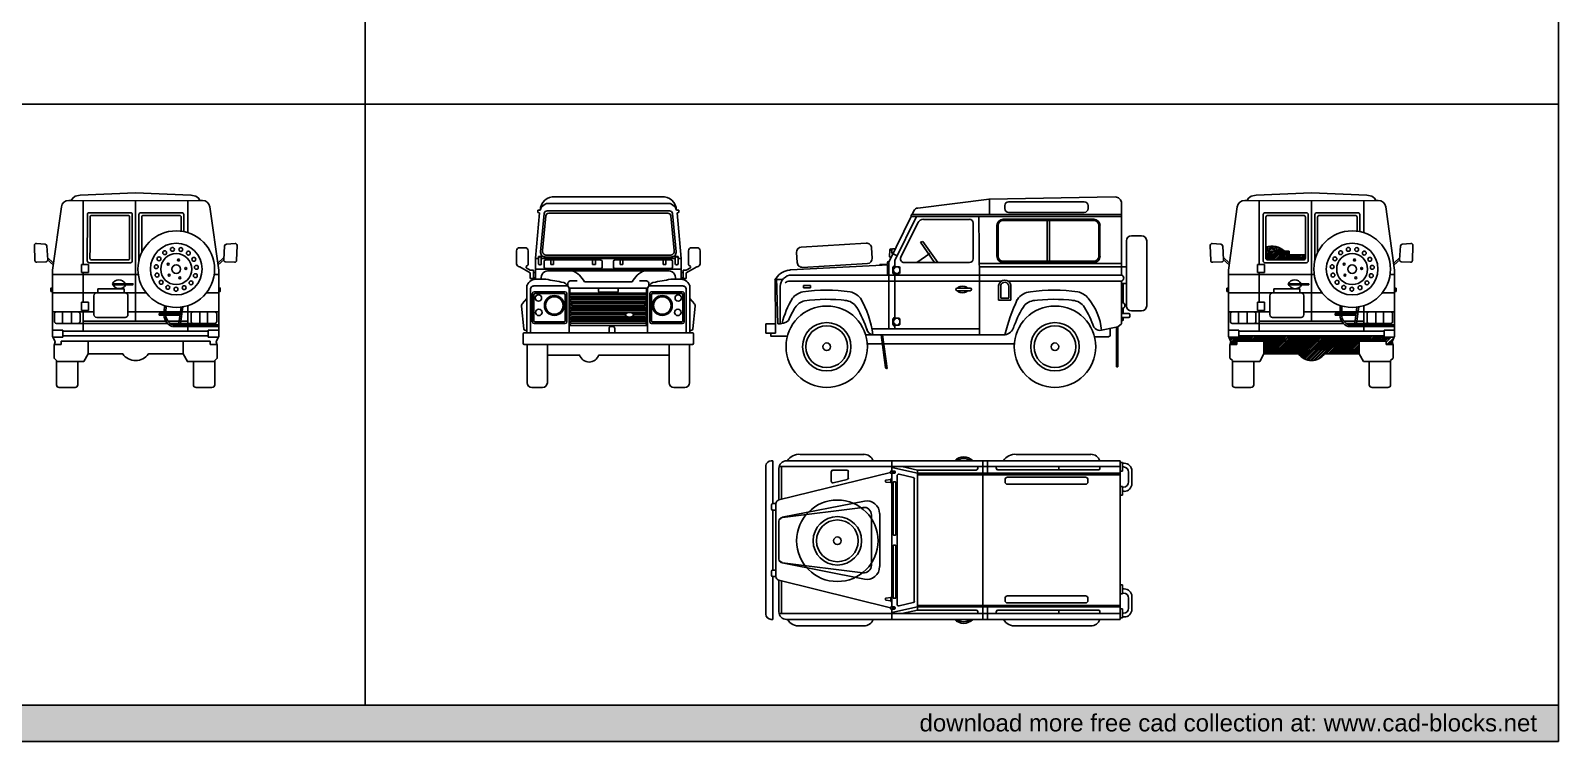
# Model space of a CAD drawing. Header units: millimetres. Extents: x 1343 to 64046, y 44602 to 77982.
# Drawn here: x 47656 to 64046, y 44602 to 52230 of the extents above; entities that cross this region are included whole.
import ezdxf

# ---------------------------------------------------------------- set-up
doc = ezdxf.new("R2010")
doc.units = ezdxf.units.MM
doc.set_wipeout_variables(frame=1)
doc.layers.add('www.cad-blocks.net', color=7, linetype='Continuous')
doc.styles.get("Standard").update_dxf_attribs({"font": 'arial.ttf'})

# ---------------------------------------------------------------- blocks, each defined once
blk = doc.blocks.new('A$C48516F97')
blk.add_wipeout([(576, 360), (530, 278), (466, 278), (466, 30), (464, 18), (461, 13), (457, 9), (451, 4), (446, 2), (436, 0), (267, 0), (261, 1), (254, 3), (249, 7), (242, 14), (239, 21), (237, 30), (237, 289), (211, 314), (211, 454), (222, 490), (195, 552), (195, 1030), (178, 1030), (178, 1066), (195, 1066), (195, 1258), (203, 1316), (143, 1367), (138, 1354), (124, 1347), (26, 1343), (11, 1349), (5, 1363), (0, 1525), (6, 1540), (22, 1545), (115, 1537), (127, 1532), (133, 1519), (141, 1396), (206, 1335), (290, 1938), (300, 1967), (317, 1987), (343, 2002), (369, 2007), (396, 2007), (411, 2033), (439, 2054), (493, 2065), (790, 2076), (1086, 2088), (1440, 2074), (1679, 2065), (1733, 2054), (1761, 2033), (1776, 2007), (1803, 2007), (1830, 2002), (1855, 1987), (1874, 1964), (1882, 1938), (1967, 1335), (1969, 1335), (2033, 1396), (2041, 1519), (2044, 1527), (2047, 1532), (2055, 1536), (2060, 1537), (2153, 1545), (2162, 1544), (2168, 1540), (2173, 1533), (2174, 1525), (2169, 1363), (2168, 1356), (2163, 1349), (2156, 1344), (2149, 1343), (2050, 1347), (2042, 1349), (2036, 1354), (2032, 1361), (2031, 1367), (1972, 1316), (1970, 1311), (1977, 1258), (1977, 1066), (1994, 1066), (1994, 1030), (1977, 1030), (1977, 552), (1950, 490), (1961, 454), (1961, 314), (1935, 289), (1935, 30), (1934, 23), (1929, 13), (1926, 9), (1918, 3), (1909, 0), (1905, 0), (1736, 0), (1727, 1), (1722, 3), (1715, 9), (1710, 15), (1707, 23), (1706, 30), (1706, 278), (1642, 278), (1596, 360), (1224, 360), (1192, 326), (1162, 308), (1136, 297), (1086, 290), (1064, 291), (1024, 302), (985, 323), (948, 360), (803, 360)])
for p, q in [((396, 2007), (1086, 2003)), ((1086, 2003), (1776, 2007)), ((1086, 2003), (1086, 713)), ((597, 1506), (597, 1826)), ((617, 1846), (1001, 1846)), ((1021, 1826), (1021, 1425)), ((0, 1525), (5, 1363)), ((115, 1537), (22, 1545)), ((143, 1368), (133, 1519)), ((596, 1388), (597, 1506)), ((2031, 1368), (2041, 1519)), ((2060, 1537), (2153, 1545)), ((2174, 1525), (2169, 1363)), ((26, 1343), (124, 1347)), ((206, 1335), (141, 1396)), ((142, 1368), (203, 1316)), ((507, 1321), (580, 1321)), ((507, 1233), (507, 1321)), ((580, 1321), (580, 1233)), ((1001, 1368), (616, 1368)), ((1021, 1425), (1021, 1388)), ((1969, 1335), (2033, 1396)), ((2032, 1368), (1972, 1316)), ((2149, 1343), (2050, 1347)), ((580, 1233), (507, 1233)), ((639, 782), (639, 985)), ((669, 1015), (974, 1015)), ((681, 1057), (962, 1057)), ((681, 1015), (681, 1057)), ((962, 1057), (962, 1015)), ((1004, 985), (1004, 782)), ((507, 826), (507, 914)), ((507, 914), (580, 914)), ((580, 826), (507, 826)), ((580, 914), (580, 826)), ((1393, 815), (1395, 879)), ((1411, 813), (1413, 874)), ((236, 811), (195, 811)), ((216, 791), (216, 707)), ((236, 811), (470, 811)), ((236, 687), (470, 687)), ((303, 811), (303, 687)), ((397, 811), (397, 687)), ((1431, 687), (470, 687)), ((490, 707), (490, 791)), ((525, 713), (1410, 713)), ((974, 752), (669, 752)), ((1339, 794), (1339, 775)), ((1433, 713), (1554, 713)), ((1702, 687), (1459, 687)), ((1977, 673), (1484, 673)), ((1573, 713), (1647, 713)), ((1682, 707), (1682, 791)), ((1936, 811), (1702, 811)), ((1936, 687), (1702, 687)), ((1775, 811), (1775, 687)), ((1857, 811), (1857, 687)), ((1936, 811), (1977, 811)), ((1956, 791), (1956, 707)), ((195, 614), (307, 614)), ((307, 541), (200, 541)), ((576, 496), (286, 496)), ((286, 496), (286, 460)), ((307, 614), (307, 556)), ((307, 556), (307, 541)), ((307, 553), (310, 556)), ((576, 496), (1596, 496)), ((576, 360), (576, 496)), ((1977, 655), (1480, 655)), ((1596, 360), (1596, 496)), ((1596, 496), (1886, 496)), ((1977, 614), (1865, 614)), ((1865, 614), (1865, 556)), ((1865, 556), (1865, 541)), ((1865, 541), (1972, 541)), ((1886, 496), (1886, 460)), ((286, 460), (213, 460)), ((213, 459), (214, 460)), ((285, 460), (286, 461)), ((1886, 460), (1959, 460)), ((466, 278), (237, 278)), ((1706, 278), (1935, 278))]:
    blk.add_line(p, q)
for points in [[(195, 552), (195, 1258), (290, 1938, -0.375674), (370, 2007), (396, 2007), (411, 2033), (439, 2054), (493, 2065), (1086, 2088), (1679, 2065), (1733, 2054), (1761, 2033), (1776, 2007), (1802, 2007, -0.375674), (1882, 1938), (1977, 1258), (1977, 552), (1950, 490), (1961, 454), (1961, 314), (1935, 289), (1935, 30, -0.414214), (1905, 0), (1736, 0, -0.414214), (1706, 30), (1706, 278), (1642, 278), (1596, 360), (1369, 360), (1224, 360, -0.508034), (948, 360), (803, 360), (576, 360), (530, 278), (466, 278), (466, 30, -0.414214), (436, 0), (267, 0, -0.414214), (237, 30), (237, 289), (211, 314), (211, 454), (222, 490)], [(589, 1875), (1030, 1875, -0.414214), (1050, 1855), (1050, 1359, -0.414214), (1030, 1339), (587, 1339, -0.414956), (567, 1359), (569, 1855, -0.413471)]]:
    blk.add_lwpolyline(points, format="xyb", close=True)
for points in [[(525, 2006), (525, 1321)], [(1647, 2006), (1647, 1661)], [(195, 1212), (1116, 1212)], [(525, 1233), (525, 914)], [(1929, 1212), (1977, 1212)], [(195, 1066), (178, 1066), (178, 1030), (195, 1030)], [(195, 1015), (669, 1015)], [(837, 1113), (1057, 1113), (1057, 1102), (843, 1102)], [(974, 1015), (1200, 1015)], [(1845, 1015), (1977, 1015)], [(1977, 1066), (1994, 1066), (1994, 1030), (1977, 1030)], [(525, 826), (525, 606)], [(1574, 862), (1551, 689)], [(1593, 865), (1569, 686)], [(1647, 878), (1647, 673)], [(470, 811), (639, 811)], [(1004, 811), (1702, 811)], [(1339, 794), (1565, 794)], [(1339, 775), (1562, 775)], [(307, 606), (1865, 606)], [(307, 556), (1865, 556)], [(1647, 655), (1647, 606)]]:
    blk.add_lwpolyline(points)
for points in [[(1583, 1875), (1142, 1875, 0.414214), (1122, 1855), (1122, 1362, 0.414214)], [(1555, 1846), (1171, 1846, 0.414214), (1151, 1826), (1151, 1445, 0.414214)], [(1575, 1677), (1575, 1826, 0.413471), (1555, 1846)], [(1604, 1672), (1603, 1855, 0.413471), (1583, 1875)], [(837, 1113, -0.603238), (975, 1113, -2.228773)], [(837, 1113, 0.656282), (980, 1102, -3.989419)]]:
    blk.add_lwpolyline(points, format="xyb")
for centre, radius in [((1522, 1270), 411), ((1522, 1270), 277), ((1481, 1482), 20.6), ((1571, 1480), 20.6), ((1308, 1296), 20.6), ((1337, 1381), 20.6), ((1522, 1270), 166), ((1398, 1446), 20.6), ((1436, 1323), 10.4), ((1522, 1270), 46.7), ((1547, 1368), 10.4), ((1652, 1442), 20.6), ((1711, 1375), 20.6), ((1316, 1206), 20.6), ((1360, 1128), 20.6), ((1445, 1204), 10.4), ((1561, 1176), 10.4), ((1624, 1277), 10.4), ((1727, 1200), 20.6), ((1738, 1289), 20.6), ((1432, 1074), 20.6), ((1519, 1054), 20.6), ((1607, 1071), 20.6), ((1681, 1123), 20.6)]:
    blk.add_circle(centre, radius)
for centre, radius, start, end in [((617, 1826), 20, 90, 179.8547), ((1001, 1826), 20, 0, 90), ((20, 1525), 20, 85.2187, 181.7883), ((113, 1517), 20, 3.9897, 85.2187), ((2061, 1517), 20, 94.7813, 176.0103), ((2154, 1525), 20, 358.2117, 94.7813), ((25, 1363), 20, 181.7883, 272.2483), ((123, 1367), 20, 272.2483, 3.9897), ((616, 1388), 20, 179.8547, 270), ((1001, 1388), 20, 270, 0), ((2051, 1367), 20, 176.0103, 267.7517), ((2149, 1363), 20, 267.7517, 358.2117), ((669, 985), 30, 90, 180), ((974, 985), 30, 0, 90), ((236, 791), 20, 90, 180), ((236, 707), 20, 180, 270), ((470, 791), 20, 0, 90), ((470, 707), 20, 270, 0), ((669, 782), 30, 180, 270), ((974, 782), 30, 270, 0), ((1530, 786), 141, 168.143, 176.8917), ((1530, 786), 141, 184.4277, 249.067), ((1530, 786), 122, 167.4312, 176.4208), ((1530, 786), 122, 185.0993, 247.5199), ((1702, 791), 20, 90, 180), ((1702, 707), 20, 180, 270), ((1936, 791), 20, 0, 90), ((1936, 707), 20, 270, 0)]:
    blk.add_arc(centre, radius, start, end)
blk = doc.blocks.new('A$C38AD793E')
for p, q in [((2394, 2022), (1629, 1925)), ((2400, 2022), (3747, 2044)), ((2400, 2022), (2400, 1856)), ((3416, 1991), (2604, 1991)), ((3815, 1856), (3815, 1977)), ((1318, 1344), (1558, 1836)), ((1383, 1362), (1616, 1836)), ((1558, 1836), (3815, 1836)), ((1568, 1856), (1587, 1895)), ((1568, 1856), (3815, 1856)), ((2184, 1804), (1692, 1804)), ((2293, 1135), (2284, 1836)), ((3517, 1805), (2545, 1805)), ((2564, 1951), (2564, 1919)), ((2604, 1878), (3416, 1878)), ((3457, 1919), (3457, 1951)), ((3815, 1836), (3815, 1856)), ((3815, 1205), (3815, 1836)), ((1448, 1399), (1631, 1767)), ((2224, 1764), (2224, 1381)), ((2477, 1738), (2477, 1408)), ((2491, 1738), (2491, 1408)), ((3517, 1792), (2545, 1792)), ((3018, 1792), (3018, 1354)), ((3043, 1354), (3043, 1792)), ((3571, 1408), (3571, 1738)), ((3584, 1408), (3584, 1738)), ((1076, 1548), (380, 1506)), ((1140, 1388), (1134, 1497)), ((1327, 1403), (1331, 1479)), ((1352, 1482), (1352, 1442)), ((1357, 1487), (1387, 1487)), ((1682, 1567), (1657, 1558)), ((1657, 1558), (1807, 1340)), ((1844, 1340), (1682, 1567)), ((3867, 1573), (3867, 875)), ((4031, 1627), (3921, 1627)), ((4085, 875), (4085, 1573)), ((1318, 1315), (265, 1261)), ((329, 1449), (336, 1340)), ((393, 1289), (1089, 1330)), ((1221, 1310), (1221, 1314)), ((1296, 1324), (1227, 1321)), ((1303, 1331), (1304, 1344)), ((1304, 1205), (1304, 1314)), ((1318, 631), (1318, 1344)), ((1332, 1397), (1341, 1393)), ((1352, 1442), (1409, 1414)), ((1383, 1281), (1383, 1362)), ((2184, 1340), (1484, 1340)), ((1757, 1438), (1619, 1340)), ((2290, 1329), (3815, 1329)), ((2545, 1354), (3517, 1354)), ((2545, 1341), (3517, 1341)), ((104, 683), (98, 1154)), ((127, 683), (113, 1179)), ((182, 1160), (114, 1159)), ((3815, 1205), (277, 1205)), ((1361, 1289), (1361, 1229)), ((1369, 1296), (1369, 1296)), ((1369, 1222), (1369, 1296)), ((1383, 1281), (1369, 1281)), ((1369, 1238), (1383, 1238)), ((1369, 1222), (1369, 1222)), ((1428, 1296), (1383, 1296)), ((1383, 727), (1383, 1238)), ((1383, 1222), (1428, 1222)), ((1436, 1229), (1436, 1289)), ((2291, 1293), (3815, 1293)), ((3815, 1293), (3867, 1293)), ((155, 685), (155, 1084)), ((2526, 1142), (254, 1142)), ((477, 1093), (404, 1093)), ((404, 1093), (404, 1070)), ((404, 1070), (477, 1070)), ((477, 1070), (477, 1093)), ((2193, 1065), (2052, 1065)), ((2052, 1038), (2193, 1038)), ((2063, 1076), (2063, 1065)), ((2063, 1038), (2063, 1027)), ((2154, 1065), (2154, 1076)), ((2154, 1027), (2154, 1038)), ((2293, 566), (2293, 1135)), ((2497, 1098), (2497, 937)), ((2519, 1093), (2519, 960)), ((3815, 1142), (2600, 1142)), ((2606, 960), (2606, 1093)), ((2629, 937), (2629, 1098)), ((3815, 684), (3815, 1142)), ((3867, 1114), (3815, 1114)), ((3833, 1114), (3833, 909)), ((2497, 937), (2629, 937)), ((2519, 960), (2606, 960)), ((3833, 850), (3833, 793)), ((3921, 821), (4031, 821)), ((104, 683), (0, 683)), ((0, 683), (0, 582)), ((104, 582), (104, 683)), ((1361, 735), (1361, 676)), ((1369, 743), (1369, 743)), ((1369, 668), (1369, 743)), ((1383, 727), (1369, 727)), ((1369, 685), (1383, 685)), ((1369, 668), (1369, 668)), ((1383, 727), (1383, 743)), ((1428, 743), (1383, 743)), ((1383, 631), (1383, 685)), ((1383, 668), (1383, 685)), ((1383, 668), (1428, 668)), ((1436, 676), (1436, 735)), ((3815, 684), (3777, 652)), ((3815, 793), (3892, 793)), ((3892, 751), (3815, 751)), ((3833, 751), (3833, 728)), ((3905, 780), (3905, 764)), ((0, 582), (104, 582)), ((52, 554), (52, 582)), ((231, 549), (58, 549)), ((1070, 566), (2566, 566)), ((1137, 631), (2293, 631)), ((1282, 216), (1235, 566)), ((1301, 205), (1252, 566)), ((3680, 545), (3524, 545)), ((3680, 545), (3524, 545)), ((3777, 652), (3583, 610)), ((3694, 634), (3694, 585)), ((3694, 585), (3694, 559)), ((3760, 223), (3760, 648)), ((3777, 652), (3777, 223)), ((1248, 470), (1089, 470)), ((2665, 470), (1265, 470)), ((1297, 204), (1301, 205)), ((3777, 223), (3760, 223))]:
    blk.add_line(p, q)
for centre, radius in [((1341, 1476), 3.29), ((1376, 1295), 3.29), ((1376, 1222), 3.29), ((1427, 1287), 3.29), ((1427, 1232), 3.29), ((653, 437), 437), ((3101, 437), 437), ((653, 437), 260), ((653, 437), 224), ((1376, 742), 3.29), ((1376, 669), 3.29), ((1427, 733), 3.29), ((1427, 679), 3.29), ((3101, 437), 260), ((3101, 437), 224), ((653, 437), 40.9), ((3101, 437), 40.9)]:
    blk.add_circle(centre, radius)
for centre, radius, start, end in [((2400, 1968), 54, 90.6198, 97.1996), ((2604, 1951), 40.5, 90, 180), ((3416, 1951), 40.5, 360, 90), ((3747, 1977), 67.5, 0, 90.6198), ((1570, 1843), 13.6, 99.9604, 207.9478), ((1636, 1872), 54, 97.1996, 153.9541), ((1692, 1737), 67.5, 90, 153.5294), ((2184, 1764), 40.5, 0, 90), ((2545, 1738), 67.5, 90, 180), ((2604, 1919), 40.5, 180, 270), ((3416, 1919), 40.5, 270, 0), ((3517, 1738), 67.5, 0, 90), ((2545, 1738), 54, 90, 180), ((3517, 1738), 54, 0, 90), ((383, 1453), 54, 93.4081, 183.4081), ((1080, 1494), 54, 3.4081, 93.4081), ((1341, 1476), 10.8, 5.4257, 163.5036), ((1357, 1482), 5.19, 90, 180), ((3921, 1573), 54, 90, 180), ((4031, 1573), 54, 360, 90), ((390, 1343), 54, 183.4081, 273.4081), ((1086, 1384), 54, 273.4081, 3.4081), ((1228, 1314), 7.26, 92.9301, 180), ((1296, 1332), 7.26, 272.9301, 353.77), ((1311, 1343), 6.88, 12.8641, 167.1359), ((1332, 1402), 5.19, 177.1142, 270), ((1484, 1381), 40.5, 153.5294, 270), ((2184, 1381), 40.5, 270, 0), ((2545, 1408), 67.5, 180, 270), ((2545, 1408), 54, 180, 270), ((3517, 1408), 67.5, 270, 0), ((3517, 1408), 54, 270, 0), ((275, 1059), 201, 99.8972, 151.8558), ((277, 1084), 122, 90, 180), ((272, 1140), 122, 92.9301, 104.7077), ((1369, 1289), 7.26, 90, 180), ((1369, 1229), 7.26, 180, 270), ((1376, 1296), 7.08, 0, 180), ((1376, 1222), 7.08, 180, 0), ((1428, 1289), 7.26, 360, 90), ((1428, 1229), 7.26, 270, 0), ((2563, 1086), 67.1, 9.9308, 170.0692), ((3806, 1174), 32.8, 286.0112, 73.9888), ((255, 1071), 70.8, 89.6408, 132.5772), ((442, 829), 203, 103.2728, 140.4488), ((649, -803), 1847, 82.0697, 97.9155), ((858, 829), 203, 39.5512, 76.7272), ((2052, 1052), 13.5, 90, 270), ((2109, 996), 91.5, 60.1174, 119.8826), ((2109, 1111), 95.4, 241.4515, 298.5485), ((2193, 1052), 13.5, 270, 90), ((2562, 1085), 44.3, 356.8437, 170.4811), ((2852, 842), 185, 94.2905, 146.6649), ((3092, -803), 1847, 82.0697, 97.9155), ((3301, 829), 203, 39.5512, 76.7272), ((1116, 460), 969, 149.0659, 166.5428), ((1227, 299), 1070, 148.4204, 156.9829), ((453, 773), 162, 104.0084, 147.9611), ((649, -901), 1847, 83.3403, 97.3396), ((837, 773), 162, 32.0389, 86.5376), ((63, 299), 1070, 17.0205, 31.5796), ((183, 460), 969, 6.2865, 30.9341), ((4445, 122), 1932, 154.8118, 166.6945), ((3670, 299), 1070, 148.4204, 161.5743), ((2896, 773), 162, 93.4624, 147.9611), ((3092, -901), 1847, 83.3403, 97.3396), ((3280, 773), 162, 32.0389, 86.5376), ((2506, 299), 1070, 19.0012, 31.5796), ((2954, 545), 651, 6.082, 39.3889), ((3817, 879), 33.4, 265.9583, 94.0417), ((3921, 875), 54, 180, 270), ((4031, 875), 54, 270, 0), ((143, 842), 159, 264.3112, 308.723), ((1369, 735), 7.26, 90, 180), ((1369, 676), 7.26, 180, 270), ((1376, 743), 7.08, 0, 180), ((1376, 668), 7.08, 180, 0), ((1428, 735), 7.26, 360, 90), ((1428, 676), 7.26, 270, 0), ((3819, 728), 13.5, 250.4492, 0), ((3892, 780), 13.5, 0, 90), ((3892, 764), 13.5, 270, 0), ((58, 554), 5.19, 180, 270), ((1159, 644), 79.3, 191.0373, 260.7806), ((2548, 679), 114, 278.7021, 344.0256), ((3609, 730), 123, 222.4323, 258.0408), ((3680, 559), 13.5, 270, 0), ((1296, 218), 13.5, 187.6216, 275.5971)]:
    blk.add_arc(centre, radius, start, end)
blk = doc.blocks.new('A$C71635A29')
for p, q in [((368, 1839), (1053, 1839)), ((2685, 1839), (3485, 1839)), ((0, 1715), (0, 920)), ((76, 1770), (55, 1770)), ((76, 1311), (76, 1770)), ((139, 1352), (139, 1688)), ((1337, 1646), (139, 1351)), ((3800, 1708), (142, 1708)), ((167, 1358), (167, 1708)), ((3800, 1770), (222, 1770)), ((702, 1655), (702, 1549)), ((869, 1671), (718, 1671)), ((884, 1587), (884, 1655)), ((1337, 1653), (1337, 1642)), ((1380, 1659), (1344, 1659)), ((1350, 1659), (1350, 1770)), ((1626, 1637), (1350, 1697)), ((1360, 1653), (1360, 1643)), ((1376, 1653), (1360, 1653)), ((1360, 1643), (1376, 1643)), ((1376, 1659), (1376, 1653)), ((1376, 1643), (1376, 1636)), ((1386, 1642), (1386, 1653)), ((1625, 1671), (1459, 1708)), ((1626, 920), (1626, 1671)), ((2257, 1671), (1628, 1671)), ((2272, 1708), (2272, 1687)), ((2328, 218), (2328, 1770)), ((2378, 1637), (2378, 1770)), ((2472, 1708), (2472, 1688)), ((2488, 1672), (3568, 1672)), ((3142, 1708), (3142, 1672)), ((3584, 1688), (3584, 1708)), ((3800, 1699), (3800, 1770)), ((3824, 1752), (3800, 1752)), ((3800, 1699), (3800, 1752)), ((3800, 920), (3800, 1699)), ((3800, 1658), (3824, 1658)), ((3824, 1658), (3824, 1752)), ((3824, 1744), (3844, 1744)), ((3824, 1704), (3835, 1704)), ((3889, 1649), (3889, 1543)), ((3927, 1662), (3927, 1525)), ((872, 1571), (722, 1534)), ((1282, 1558), (1282, 1548)), ((1340, 1571), (1287, 1564)), ((1288, 1541), (1340, 1538)), ((1340, 1577), (1340, 1533)), ((1345, 1577), (1340, 1577)), ((1340, 1533), (1350, 1533)), ((1344, 1636), (1380, 1636)), ((1350, 1577), (1345, 1577)), ((1350, 920), (1350, 1636)), ((1364, 1537), (1364, 980)), ((1389, 1543), (1370, 1543)), ((1395, 980), (1395, 1537)), ((1409, 920), (1409, 1611)), ((1580, 1590), (1428, 1626)), ((1592, 920), (1592, 1575)), ((1626, 1637), (3800, 1637)), ((1626, 1621), (3800, 1621)), ((2566, 1568), (2566, 1544)), ((3429, 1594), (2592, 1594)), ((2592, 1518), (3429, 1518)), ((3455, 1544), (3455, 1568)), ((3824, 1496), (3800, 1496)), ((3824, 1401), (3824, 1496)), ((3835, 1488), (3824, 1488)), ((108, 920), (108, 1311)), ((173, 1164), (1057, 1339)), ((3800, 1401), (3824, 1401)), ((3844, 1443), (3824, 1443)), ((59, 1297), (59, 1254)), ((108, 1311), (73, 1311)), ((73, 1241), (108, 1241)), ((76, 920), (76, 1241)), ((179, 1162), (1040, 1271)), ((1133, 920), (1133, 1189)), ((1221, 920), (1221, 1204)), ((139, 920), (139, 1123)), ((0, 124), (0, 920)), ((76, 920), (76, 598)), ((108, 920), (108, 528)), ((139, 920), (139, 716)), ((1133, 920), (1133, 650)), ((1221, 920), (1221, 635)), ((1350, 920), (1350, 203)), ((1364, 302), (1364, 859)), ((1370, 974), (1389, 974)), ((1370, 865), (1389, 865)), ((1395, 859), (1395, 302)), ((1409, 920), (1409, 228)), ((1592, 920), (1592, 264)), ((1626, 920), (1626, 168)), ((3800, 920), (3800, 140)), ((173, 675), (1057, 500)), ((179, 677), (1040, 568)), ((59, 542), (59, 585)), ((73, 598), (108, 598)), ((108, 528), (73, 528)), ((76, 528), (76, 69)), ((1337, 193), (139, 488)), ((139, 488), (139, 151)), ((167, 481), (167, 131)), ((3800, 438), (3824, 438)), ((3824, 343), (3800, 343)), ((3824, 438), (3824, 343)), ((3844, 396), (3824, 396)), ((3835, 351), (3824, 351)), ((1282, 281), (1282, 291)), ((1340, 268), (1287, 275)), ((1288, 298), (1340, 302)), ((1337, 186), (1337, 197)), ((1340, 262), (1340, 306)), ((1340, 306), (1350, 306)), ((1345, 262), (1340, 262)), ((1344, 203), (1380, 203)), ((1380, 180), (1344, 180)), ((1350, 262), (1345, 262)), ((1626, 202), (1350, 142)), ((1350, 180), (1350, 69)), ((1360, 196), (1376, 196)), ((1360, 186), (1360, 196)), ((1376, 186), (1360, 186)), ((1389, 296), (1370, 296)), ((1376, 196), (1376, 203)), ((1376, 180), (1376, 186)), ((1386, 197), (1386, 186)), ((1580, 249), (1428, 213)), ((1625, 168), (1459, 131)), ((1626, 218), (3800, 218)), ((1626, 202), (3800, 202)), ((2257, 168), (1628, 168)), ((2328, 202), (2328, 69)), ((2378, 202), (2378, 69)), ((2488, 167), (3568, 167)), ((2566, 271), (2566, 295)), ((2592, 321), (3429, 321)), ((3429, 245), (2592, 245)), ((3142, 131), (3142, 167)), ((3455, 295), (3455, 271)), ((3800, 181), (3824, 181)), ((3824, 181), (3824, 87)), ((3889, 190), (3889, 296)), ((3927, 177), (3927, 314)), ((76, 69), (55, 69)), ((3800, 131), (142, 131)), ((3800, 69), (222, 69)), ((368, 0), (1053, 0)), ((2272, 131), (2272, 153)), ((2472, 131), (2472, 152)), ((2685, 0), (3485, 0)), ((3584, 152), (3584, 131)), ((3800, 140), (3800, 69)), ((3800, 140), (3800, 87)), ((3824, 87), (3800, 87)), ((3824, 135), (3835, 135)), ((3824, 95), (3844, 95))]:
    blk.add_line(p, q)
for radius in [437, 260, 224, 40.9]:
    blk.add_circle((767, 912), radius)
for centre, radius, start, end in [((353, 1697), 143, 84.0168, 149.1786), ((1052, 1735), 105, 19.9185, 90.2556), ((2122, 1684), 130, 41.9119, 138.0881), ((2671, 1697), 143, 84.0168, 149.1786), ((3485, 1735), 105, 19.9185, 90.2556), ((55, 1715), 55, 90, 180), ((222, 1688), 82.4, 90, 180), ((718, 1655), 15.6, 90, 180), ((869, 1655), 15.6, 0, 90), ((1344, 1653), 6.22, 90, 180), ((1344, 1642), 6.22, 180, 270), ((1380, 1653), 6.22, 360, 90), ((1380, 1642), 6.22, 270, 0), ((1628, 1687), 15.6, 257.5485, 270), ((2121, 1677), 119, 51.6125, 128.3875), ((2257, 1687), 15.6, 270, 0), ((2488, 1688), 15.6, 180, 270), ((3568, 1688), 15.6, 270, 0), ((3835, 1649), 55, 0, 90), ((3844, 1662), 82.4, 0, 90), ((718, 1549), 15.6, 180, 283.834), ((869, 1587), 15.6, 283.834, 0), ((1288, 1558), 6.22, 97.3234, 180), ((1288, 1548), 6.22, 180, 265.7653), ((1370, 1537), 6.22, 90, 180), ((1389, 1537), 6.22, 0, 90), ((1424, 1611), 15.6, 76.7925, 180), ((1577, 1575), 15.6, 0, 76.7925), ((2592, 1568), 25.9, 90, 180), ((2592, 1544), 25.9, 180, 270), ((3429, 1568), 25.9, 360, 90), ((3429, 1544), 25.9, 270, 0), ((3835, 1543), 55, 270, 0), ((3844, 1525), 82.4, 270, 0), ((149, 1311), 41.2, 103.834, 180), ((1083, 1204), 137, 0, 101.2013), ((73, 1297), 13.7, 90, 180), ((73, 1254), 13.7, 180, 270), ((181, 1123), 41.2, 101.2013, 180), ((218, 1058), 111, 112.4352, 131.5775), ((181, 1147), 15.6, 97.1859, 112.4352), ((1050, 1189), 82.4, 0, 97.1859), ((1370, 980), 6.22, 180, 270), ((1370, 859), 6.22, 90, 180), ((1389, 980), 6.22, 270, 0), ((1389, 859), 6.22, 0, 90), ((181, 716), 41.2, 180, 258.7987), ((218, 781), 111, 228.4225, 247.5648), ((181, 692), 15.6, 247.5648, 262.8141), ((73, 585), 13.7, 90, 180), ((73, 542), 13.7, 180, 270), ((149, 528), 41.2, 180, 256.166), ((1050, 650), 82.4, 262.8141, 0), ((1083, 635), 137, 258.7987, 0), ((3835, 296), 55, 0, 90), ((3844, 314), 82.4, 0, 90), ((1288, 291), 6.22, 94.2347, 180), ((1288, 281), 6.22, 180, 262.6766), ((1344, 197), 6.22, 90, 180), ((1344, 186), 6.22, 180, 270), ((1370, 302), 6.22, 180, 270), ((1380, 197), 6.22, 360, 90), ((1380, 186), 6.22, 270, 0), ((1389, 302), 6.22, 270, 0), ((1424, 228), 15.6, 180, 283.2075), ((1577, 264), 15.6, 283.2075, 0), ((1628, 153), 15.6, 90, 102.4515), ((2257, 153), 15.6, 0, 90), ((2488, 152), 15.6, 90, 180), ((2592, 295), 25.9, 90, 180), ((2592, 271), 25.9, 180, 270), ((3429, 295), 25.9, 360, 90), ((3429, 271), 25.9, 270, 0), ((3568, 152), 15.6, 0, 90), ((3835, 190), 55, 270, 0), ((3844, 177), 82.4, 270, 0), ((55, 124), 55, 180, 270), ((222, 151), 82.4, 180, 270), ((353, 142), 143, 210.8214, 275.9832), ((1052, 105), 105, 269.7444, 340.0815), ((2122, 156), 130, 221.9119, 318.0881), ((2121, 162), 119, 231.6125, 308.3875), ((2671, 142), 143, 210.8214, 275.9832), ((3485, 105), 105, 269.7444, 340.0815)]:
    blk.add_arc(centre, radius, start, end)
blk = doc.blocks.new('A$C35AC62ED')
for p, q in [((339, 1975), (984, 1975)), ((384, 2044), (984, 2044)), ((1584, 2044), (984, 2044)), ((1629, 1975), (984, 1975)), ((201, 1386), (247, 1873)), ((229, 1876), (229, 1903)), ((229, 1903), (253, 1903)), ((247, 1873), (229, 1876)), ((256, 1457), (296, 1867)), ((278, 1469), (313, 1842)), ((984, 1894), (327, 1894)), ((984, 1870), (344, 1870)), ((984, 1894), (1640, 1894)), ((984, 1870), (1623, 1870)), ((1690, 1469), (1655, 1842)), ((1712, 1457), (1672, 1867)), ((1739, 1903), (1715, 1903)), ((1721, 1873), (1739, 1876)), ((1767, 1384), (1721, 1873)), ((1739, 1876), (1739, 1903)), ((32, 1500), (91, 1500)), ((1936, 1500), (1876, 1500)), ((0, 1328), (0, 1468)), ((123, 1315), (101, 1299)), ((123, 1468), (123, 1315)), ((201, 1268), (201, 1386)), ((201, 1384), (235, 1384)), ((235, 1407), (235, 1389)), ((265, 1407), (235, 1407)), ((235, 1330), (235, 1388)), ((248, 1401), (253, 1401)), ((253, 1317), (248, 1317)), ((265, 1388), (265, 1407)), ((265, 1388), (265, 1330)), ((265, 1384), (984, 1384)), ((294, 1355), (294, 1291)), ((307, 1400), (984, 1400)), ((580, 1368), (307, 1368)), ((322, 1418), (984, 1418)), ((339, 1384), (339, 1368)), ((367, 1368), (367, 1384)), ((367, 1368), (367, 1320)), ((367, 1320), (397, 1320)), ((397, 1320), (397, 1368)), ((905, 1368), (580, 1368)), ((815, 1368), (815, 1320)), ((815, 1320), (845, 1320)), ((845, 1368), (845, 1384)), ((845, 1320), (845, 1368)), ((873, 1384), (873, 1368)), ((917, 1291), (917, 1355)), ((1646, 1418), (984, 1418)), ((1661, 1400), (984, 1400)), ((1702, 1384), (984, 1384)), ((1038, 1291), (1038, 1355)), ((1051, 1368), (1359, 1368)), ((1083, 1384), (1083, 1368)), ((1110, 1368), (1110, 1384)), ((1110, 1320), (1110, 1368)), ((1141, 1320), (1110, 1320)), ((1141, 1368), (1141, 1320)), ((1359, 1368), (1661, 1368)), ((1571, 1320), (1571, 1368)), ((1601, 1320), (1571, 1320)), ((1601, 1368), (1601, 1384)), ((1601, 1368), (1601, 1320)), ((1629, 1384), (1629, 1368)), ((1673, 1355), (1673, 1291)), ((1702, 1407), (1733, 1407)), ((1702, 1388), (1702, 1407)), ((1702, 1388), (1702, 1330)), ((1720, 1401), (1715, 1401)), ((1715, 1317), (1720, 1317)), ((1733, 1407), (1733, 1389)), ((1733, 1330), (1733, 1388)), ((1767, 1384), (1733, 1384)), ((1767, 1268), (1767, 1384)), ((1845, 1468), (1845, 1315)), ((1845, 1315), (1867, 1299)), ((1968, 1328), (1968, 1468)), ((33, 1296), (32, 1296)), ((147, 1231), (33, 1296)), ((101, 1299), (101, 1283)), ((101, 1283), (147, 1259)), ((147, 1259), (182, 1259)), ((147, 1168), (147, 1231)), ((182, 1168), (147, 1168)), ((182, 1258), (182, 1168)), ((182, 1234), (182, 1258)), ((201, 1234), (182, 1234)), ((182, 1178), (201, 1178)), ((201, 1268), (984, 1268)), ((201, 1162), (201, 1268)), ((315, 1162), (201, 1162)), ((307, 1278), (580, 1278)), ((984, 1253), (347, 1253)), ((397, 1253), (387, 1253)), ((479, 1253), (984, 1253)), ((580, 1278), (905, 1278)), ((1767, 1268), (984, 1268)), ((984, 1253), (1621, 1253)), ((1488, 1253), (984, 1253)), ((1359, 1278), (1051, 1278)), ((1661, 1278), (1359, 1278)), ((1570, 1253), (1580, 1253)), ((1653, 1162), (1767, 1162)), ((1767, 1162), (1767, 1268)), ((1767, 1234), (1786, 1234)), ((1786, 1178), (1767, 1178)), ((1820, 1259), (1786, 1259)), ((1786, 1258), (1786, 1168)), ((1786, 1234), (1786, 1258)), ((1786, 1168), (1820, 1168)), ((1820, 1231), (1935, 1296)), ((1867, 1283), (1820, 1259)), ((1820, 1168), (1820, 1231)), ((1867, 1299), (1867, 1283)), ((1935, 1296), (1936, 1296)), ((111, 1045), (111, 1098)), ((111, 587), (111, 1045)), ((149, 587), (149, 1057)), ((168, 704), (168, 1008)), ((181, 1089), (550, 1089)), ((185, 716), (185, 995)), ((188, 1027), (520, 1027)), ((198, 1008), (509, 1008)), ((522, 995), (522, 716)), ((539, 1008), (539, 704)), ((548, 1111), (548, 1091)), ((563, 1065), (1405, 1065)), ((563, 587), (563, 1065)), ((572, 1065), (572, 684)), ((572, 1012), (984, 1012)), ((588, 999), (984, 999)), ((591, 1145), (650, 1145)), ((984, 1132), (730, 1132)), ((877, 1065), (877, 1034)), ((890, 1021), (984, 1021)), ((984, 1132), (1238, 1132)), ((1078, 1021), (984, 1021)), ((1395, 1012), (984, 1012)), ((1380, 999), (984, 999)), ((1091, 1065), (1091, 1034)), ((1377, 1145), (1318, 1145)), ((1395, 1065), (1395, 684)), ((1405, 587), (1405, 1065)), ((1787, 1089), (1418, 1089)), ((1420, 1111), (1420, 1091)), ((1429, 1008), (1429, 704)), ((1446, 995), (1446, 716)), ((1780, 1027), (1448, 1027)), ((1770, 1008), (1459, 1008)), ((1783, 716), (1783, 995)), ((1799, 704), (1799, 1008)), ((1819, 587), (1819, 1057)), ((1857, 1045), (1857, 1098)), ((1857, 587), (1857, 1045)), ((53, 872), (77, 630)), ((111, 955), (60, 896)), ((572, 977), (984, 977)), ((572, 939), (984, 939)), ((572, 901), (984, 901)), ((572, 863), (984, 863)), ((572, 825), (984, 825)), ((592, 958), (984, 958)), ((592, 919), (984, 919)), ((592, 881), (984, 881)), ((592, 843), (984, 843)), ((1395, 977), (984, 977)), ((1376, 958), (984, 958)), ((1395, 939), (984, 939)), ((1376, 919), (984, 919)), ((1395, 901), (984, 901)), ((1376, 881), (984, 881)), ((1395, 863), (984, 863)), ((1376, 843), (984, 843)), ((1395, 825), (984, 825)), ((1857, 955), (1908, 896)), ((1915, 872), (1891, 630)), ((520, 685), (188, 685)), ((509, 703), (198, 703)), ((592, 664), (563, 664)), ((572, 786), (984, 786)), ((572, 748), (984, 748)), ((572, 710), (984, 710)), ((592, 805), (984, 805)), ((592, 767), (984, 767)), ((592, 729), (984, 729)), ((592, 690), (984, 690)), ((592, 664), (984, 664)), ((1202, 805), (984, 805)), ((1170, 786), (984, 786)), ((1175, 767), (984, 767)), ((1395, 748), (984, 748)), ((1376, 729), (984, 729)), ((1395, 710), (984, 710)), ((1376, 690), (984, 690)), ((1376, 664), (984, 664)), ((1376, 805), (1220, 805)), ((1376, 767), (1247, 767)), ((1395, 786), (1253, 786)), ((1376, 664), (1405, 664)), ((1448, 685), (1780, 685)), ((1459, 703), (1770, 703)), ((69, 474), (69, 574)), ((82, 587), (984, 587)), ((90, 614), (111, 607)), ((1886, 587), (984, 587)), ((994, 587), (994, 640)), ((1007, 653), (1039, 653)), ((1052, 640), (1052, 587)), ((1878, 614), (1857, 607)), ((1899, 474), (1899, 574)), ((984, 462), (82, 462)), ((113, 462), (113, 51)), ((330, 51), (330, 462)), ((330, 347), (677, 347)), ((880, 347), (984, 347)), ((984, 462), (1886, 462)), ((1637, 347), (984, 347)), ((1637, 347), (1291, 347)), ((1637, 51), (1637, 462)), ((1854, 462), (1854, 51)), ((279, 0), (164, 0)), ((1688, 0), (1804, 0))]:
    blk.add_line(p, q)
for centre, radius in [((234, 960), 34.6), ((405, 880), 107), ((1563, 880), 107), ((1734, 960), 34.6), ((238, 806), 34.6), ((405, 880), 93.9), ((1563, 880), 93.9), ((1730, 806), 34.6)]:
    blk.add_circle(centre, radius)
for centre, radius, start, end in [((398, 1900), 145, 84.1987, 178.8819), ((347, 1878), 97.8, 84.8735, 165.4347), ((1570, 1900), 145, 1.1181, 95.8013), ((1620, 1878), 97.8, 14.5653, 95.1265), ((327, 1863), 31.8, 90, 172.6584), ((344, 1838), 31.8, 90, 172.6584), ((1623, 1838), 31.8, 7.3416, 90), ((1640, 1863), 31.8, 7.3416, 90), ((32, 1468), 31.8, 90, 180), ((91, 1468), 31.8, 0, 90), ((1876, 1468), 31.8, 90, 180), ((1936, 1468), 31.8, 0, 90), ((32, 1328), 31.8, 180, 270), ((248, 1388), 12.7, 90, 180), ((248, 1330), 12.7, 180, 270), ((253, 1388), 12.7, 360, 90), ((253, 1330), 12.7, 270, 0), ((307, 1451), 50.9, 172.6584, 270), ((322, 1463), 44.5, 172.6584, 270), ((307, 1355), 12.7, 90, 180), ((905, 1355), 12.7, 360, 90), ((1051, 1355), 12.7, 90, 180), ((1646, 1463), 44.5, 270, 7.3416), ((1661, 1451), 50.9, 270, 7.3416), ((1661, 1355), 12.7, 360, 90), ((1715, 1388), 12.7, 90, 180), ((1715, 1330), 12.7, 180, 270), ((1720, 1388), 12.7, 360, 90), ((1720, 1330), 12.7, 270, 0), ((1936, 1328), 31.8, 270, 0), ((207, 1059), 103, 81.9829, 157.8122), ((344, 1173), 80.5, 84.7674, 187.5329), ((307, 1291), 12.7, 180, 270), ((2804, 13936), 13014, 258.9725, 259.8121), ((495, 1007), 266, 28.1714, 67.7539), ((905, 1291), 12.7, 270, 0), ((1051, 1291), 12.7, 180, 270), ((1473, 1007), 266, 112.2461, 151.8286), ((-836, 13936), 13014, 280.1879, 281.0275), ((1624, 1173), 80.5, 352.4671, 95.2326), ((1661, 1291), 12.7, 270, 0), ((1761, 1059), 103, 22.1878, 98.0171), ((181, 1057), 31.8, 90, 180), ((188, 1008), 19.1, 90, 180), ((198, 995), 12.7, 90, 180), ((497, 1096), 31.8, 59.2533, 79.8121), ((509, 995), 12.7, 360, 90), ((452, 1020), 120, 21.7561, 59.2533), ((520, 1008), 19.1, 360, 90), ((586, 1108), 37.6, 82.4176, 183.7545), ((593, 1021), 23, 205.6078, 282.9045), ((890, 1034), 12.7, 180, 270), ((1078, 1034), 12.7, 270, 0), ((1375, 1021), 23, 257.0955, 334.3922), ((1382, 1108), 37.6, 356.2455, 97.5824), ((1516, 1020), 120, 120.7467, 158.2439), ((1448, 1008), 19.1, 90, 180), ((1459, 995), 12.7, 90, 180), ((1471, 1096), 31.8, 100.1879, 120.7467), ((1770, 995), 12.7, 360, 90), ((1780, 1008), 19.1, 360, 90), ((1787, 1057), 31.8, 0, 90), ((84, 875), 31.8, 139.2422, 185.7952), ((596, 981), 23.7, 188.866, 278.8426), ((596, 943), 23.7, 188.866, 278.8426), ((596, 905), 23.7, 188.866, 278.8426), ((596, 866), 23.7, 188.866, 278.8426), ((596, 828), 23.7, 188.866, 278.8426), ((1372, 981), 23.7, 261.1574, 351.134), ((1372, 943), 23.7, 261.1574, 351.134), ((1372, 905), 23.7, 261.1574, 351.134), ((1372, 866), 23.7, 261.1574, 351.134), ((1372, 828), 23.7, 261.1574, 351.134), ((1884, 875), 31.8, 354.2048, 40.7578), ((188, 704), 19.1, 180, 270), ((198, 716), 12.7, 180, 270), ((509, 716), 12.7, 270, 0), ((520, 704), 19.1, 270, 0), ((596, 790), 23.7, 188.866, 278.8426), ((596, 752), 23.7, 188.866, 278.8426), ((596, 714), 23.7, 188.866, 278.8426), ((596, 687), 23.7, 188.866, 278.8426), ((1372, 790), 23.7, 261.1574, 351.134), ((1372, 752), 23.7, 261.1574, 351.134), ((1372, 714), 23.7, 261.1574, 351.134), ((1372, 687), 23.7, 261.1574, 351.134), ((1448, 704), 19.1, 180, 270), ((1459, 716), 12.7, 180, 270), ((1770, 716), 12.7, 270, 0), ((1780, 704), 19.1, 270, 0), ((82, 574), 12.7, 90, 180), ((96, 632), 19.1, 185.7952, 251.5721), ((1007, 640), 12.7, 90, 180), ((1039, 640), 12.7, 0, 90), ((1872, 632), 19.1, 288.4279, 354.2048), ((1886, 574), 12.7, 360, 90), ((82, 474), 12.7, 180, 270), ((778, 380), 107, 197.9126, 342.0874), ((1886, 474), 12.7, 270, 0), ((164, 51), 50.9, 180, 270), ((279, 51), 50.9, 270, 0), ((1688, 51), 50.9, 180, 270), ((1804, 51), 50.9, 270, 0)]:
    blk.add_arc(centre, radius, start, end)
blk.add_ellipse((1211, 780), major_axis=(-42.9, 0), ratio=0.583094)
blk = doc.blocks.new('A$C0C95502C')
for p, q in [((370, 2007), (396, 2007)), ((396, 2007), (411, 2033)), ((396, 2007), (1086, 2003)), ((411, 2033), (439, 2054)), ((439, 2054), (493, 2065)), ((493, 2065), (1086, 2088)), ((525, 2006), (525, 1321)), ((1086, 2088), (1679, 2065)), ((1086, 2003), (1776, 2007)), ((1086, 2003), (1086, 713)), ((1647, 2006), (1647, 1661)), ((1679, 2065), (1733, 2054)), ((1733, 2054), (1761, 2033)), ((1761, 2033), (1776, 2007)), ((1776, 2007), (1802, 2007)), ((195, 1258), (290, 1938)), ((567, 1359), (569, 1855)), ((589, 1875), (1030, 1875)), ((597, 1506), (597, 1826)), ((617, 1846), (1001, 1846)), ((1021, 1826), (1021, 1425)), ((1050, 1855), (1050, 1359)), ((1122, 1855), (1122, 1362)), ((1583, 1875), (1142, 1875)), ((1151, 1826), (1151, 1445)), ((1555, 1846), (1171, 1846)), ((1575, 1677), (1575, 1826)), ((1604, 1672), (1603, 1855)), ((1882, 1938), (1977, 1258)), ((0, 1525), (5, 1363)), ((115, 1537), (22, 1545)), ((143, 1368), (133, 1519)), ((596, 1461), (652, 1517)), ((596, 1443), (670, 1517)), ((596, 1388), (597, 1506)), ((597, 1479), (633, 1515)), ((597, 1497), (610, 1510)), ((610, 1369), (742, 1500)), ((627, 1368), (754, 1494)), ((645, 1368), (765, 1488)), ((657, 1486), (687, 1516)), ((663, 1368), (775, 1481)), ((672, 1484), (702, 1513)), ((683, 1477), (716, 1510)), ((692, 1468), (729, 1505)), ((2031, 1368), (2041, 1519)), ((2060, 1537), (2153, 1545)), ((2174, 1525), (2169, 1363)), ((26, 1343), (124, 1347)), ((206, 1335), (141, 1396)), ((142, 1368), (203, 1316)), ((507, 1321), (580, 1321)), ((507, 1233), (507, 1321)), ((580, 1321), (580, 1233)), ((1030, 1339), (587, 1339)), ((596, 1426), (634, 1463)), ((596, 1408), (651, 1463)), ((596, 1390), (669, 1463)), ((600, 1376), (687, 1463)), ((1001, 1368), (616, 1368)), ((695, 1463), (620, 1463)), ((680, 1368), (785, 1473)), ((698, 1368), (795, 1465)), ((716, 1368), (811, 1464)), ((733, 1368), (828, 1463)), ((751, 1368), (845, 1462)), ((769, 1368), (845, 1445)), ((786, 1368), (845, 1427)), ((845, 1463), (795, 1464)), ((804, 1368), (860, 1425)), ((822, 1368), (878, 1425)), ((839, 1368), (896, 1425)), ((845, 1425), (845, 1463)), ((1021, 1425), (845, 1425)), ((857, 1368), (913, 1425)), ((875, 1368), (931, 1425)), ((892, 1368), (949, 1425)), ((910, 1368), (967, 1425)), ((928, 1368), (984, 1425)), ((945, 1368), (1002, 1425)), ((963, 1368), (1020, 1425)), ((981, 1368), (1021, 1408)), ((998, 1368), (1021, 1390)), ((1021, 1425), (1021, 1388)), ((1969, 1335), (2033, 1396)), ((2032, 1368), (1972, 1316)), ((2149, 1343), (2050, 1347)), ((195, 552), (195, 1258)), ((195, 1212), (1116, 1212)), ((580, 1233), (507, 1233)), ((525, 1233), (525, 914)), ((1929, 1212), (1977, 1212)), ((1977, 1258), (1977, 552)), ((178, 1066), (178, 1030)), ((195, 1066), (178, 1066)), ((178, 1030), (195, 1030)), ((195, 1015), (669, 1015)), ((639, 782), (639, 985)), ((669, 1015), (974, 1015)), ((681, 1015), (681, 1057)), ((681, 1057), (962, 1057)), ((837, 1113), (1057, 1113)), ((1057, 1102), (843, 1102)), ((962, 1057), (962, 1015)), ((974, 1015), (1200, 1015)), ((1004, 985), (1004, 782)), ((1057, 1113), (1057, 1102)), ((1845, 1015), (1977, 1015)), ((1977, 1066), (1994, 1066)), ((1994, 1030), (1977, 1030)), ((1994, 1066), (1994, 1030)), ((507, 826), (507, 914)), ((507, 914), (580, 914)), ((580, 826), (507, 826)), ((525, 826), (525, 606)), ((580, 914), (580, 826)), ((1393, 815), (1395, 879)), ((1411, 813), (1413, 874)), ((1574, 862), (1551, 689)), ((1593, 865), (1569, 686)), ((1647, 878), (1647, 673)), ((236, 811), (195, 811)), ((216, 791), (216, 707)), ((236, 811), (470, 811)), ((236, 687), (470, 687)), ((303, 811), (303, 687)), ((397, 811), (397, 687)), ((470, 811), (639, 811)), ((1431, 687), (470, 687)), ((490, 707), (490, 791)), ((525, 713), (1410, 713)), ((974, 752), (669, 752)), ((1004, 811), (1702, 811)), ((1339, 794), (1565, 794)), ((1339, 794), (1339, 775)), ((1339, 775), (1562, 775)), ((1433, 713), (1554, 713)), ((1702, 687), (1459, 687)), ((1977, 673), (1484, 673)), ((1573, 713), (1647, 713)), ((1682, 707), (1682, 791)), ((1936, 811), (1702, 811)), ((1936, 687), (1702, 687)), ((1775, 811), (1775, 687)), ((1857, 811), (1857, 687)), ((1936, 811), (1977, 811)), ((1956, 791), (1956, 707)), ((195, 614), (307, 614)), ((222, 490), (195, 552)), ((307, 541), (195, 541)), ((202, 536), (206, 541)), ((207, 524), (224, 541)), ((213, 511), (242, 541)), ((214, 460), (295, 541)), ((218, 499), (259, 541)), ((220, 483), (277, 541)), ((232, 460), (328, 556)), ((250, 460), (346, 556)), ((286, 496), (286, 460)), ((576, 496), (286, 496)), ((303, 496), (363, 556)), ((307, 614), (307, 556)), ((307, 606), (1865, 606)), ((307, 556), (1865, 556)), ((307, 556), (307, 541)), ((307, 553), (310, 556)), ((321, 496), (381, 556)), ((339, 496), (399, 556)), ((356, 496), (416, 556)), ((374, 496), (434, 556)), ((392, 496), (452, 556)), ((409, 496), (469, 556)), ((427, 496), (487, 556)), ((445, 496), (505, 556)), ((463, 496), (522, 556)), ((480, 496), (540, 556)), ((498, 496), (558, 556)), ((516, 496), (575, 556)), ((533, 496), (593, 556)), ((551, 496), (611, 556)), ((569, 496), (628, 556)), ((576, 486), (586, 496)), ((576, 468), (604, 496)), ((576, 450), (622, 496)), ((576, 433), (639, 496)), ((576, 415), (657, 496)), ((576, 397), (675, 496)), ((576, 380), (692, 496)), ((576, 362), (710, 496)), ((576, 360), (576, 496)), ((576, 496), (1596, 496)), ((586, 496), (646, 556)), ((591, 360), (728, 496)), ((604, 496), (664, 556)), ((609, 360), (745, 496)), ((622, 496), (681, 556)), ((627, 360), (763, 496)), ((639, 496), (699, 556)), ((644, 360), (781, 496)), ((657, 496), (717, 556)), ((662, 360), (798, 496)), ((675, 496), (735, 556)), ((680, 360), (816, 496)), ((692, 496), (752, 556)), ((697, 360), (834, 496)), ((710, 496), (770, 556)), ((715, 360), (851, 496)), ((728, 496), (788, 556)), ((733, 360), (869, 496)), ((745, 496), (805, 556)), ((750, 360), (887, 496)), ((763, 496), (823, 556)), ((768, 360), (904, 496)), ((781, 496), (841, 556)), ((786, 360), (922, 496)), ((798, 496), (858, 556)), ((803, 360), (940, 496)), ((816, 496), (876, 556)), ((821, 360), (957, 496)), ((834, 496), (894, 556)), ((839, 360), (975, 496)), ((851, 496), (911, 556)), ((857, 360), (993, 496)), ((869, 496), (929, 556)), ((874, 360), (1011, 496)), ((887, 496), (947, 556)), ((892, 360), (1028, 496)), ((904, 496), (964, 556)), ((910, 360), (1046, 496)), ((922, 496), (982, 556)), ((927, 360), (1064, 496)), ((940, 496), (1000, 556)), ((945, 360), (1081, 496)), ((954, 352), (1099, 496)), ((957, 496), (1017, 556)), ((963, 342), (1117, 496)), ((972, 334), (1134, 496)), ((975, 496), (1035, 556)), ((981, 326), (1152, 496)), ((992, 318), (1170, 496)), ((993, 496), (1053, 556)), ((1003, 312), (1187, 496)), ((1011, 496), (1070, 556)), ((1014, 306), (1205, 496)), ((1027, 300), (1223, 496)), ((1028, 496), (1088, 556)), ((1040, 296), (1240, 496)), ((1046, 496), (1106, 556)), ((1055, 293), (1258, 496)), ((1064, 496), (1123, 556)), ((1070, 291), (1276, 496)), ((1081, 496), (1141, 556)), ((1087, 290), (1293, 496)), ((1099, 496), (1159, 556)), ((1106, 291), (1311, 496)), ((1117, 496), (1176, 556)), ((1127, 295), (1329, 496)), ((1134, 496), (1194, 556)), ((1152, 496), (1212, 556)), ((1154, 304), (1346, 496)), ((1170, 496), (1230, 556)), ((1187, 496), (1247, 556)), ((1205, 496), (1265, 556)), ((1223, 496), (1283, 556)), ((1228, 360), (1364, 496)), ((1240, 496), (1300, 556)), ((1245, 360), (1382, 496)), ((1258, 496), (1318, 556)), ((1263, 360), (1399, 496)), ((1276, 496), (1336, 556)), ((1281, 360), (1417, 496)), ((1293, 496), (1353, 556)), ((1298, 360), (1435, 496)), ((1311, 496), (1371, 556)), ((1316, 360), (1452, 496)), ((1329, 496), (1389, 556)), ((1334, 360), (1470, 496)), ((1346, 496), (1406, 556)), ((1351, 360), (1488, 496)), ((1364, 496), (1424, 556)), ((1369, 360), (1505, 496)), ((1382, 496), (1442, 556)), ((1387, 360), (1523, 496)), ((1399, 496), (1459, 556)), ((1405, 360), (1541, 496)), ((1417, 496), (1477, 556)), ((1422, 360), (1559, 496)), ((1435, 496), (1495, 556)), ((1440, 360), (1576, 496)), ((1452, 496), (1512, 556)), ((1458, 360), (1594, 496)), ((1470, 496), (1530, 556)), ((1977, 655), (1480, 655)), ((1488, 496), (1548, 556)), ((1505, 496), (1565, 556)), ((1523, 496), (1583, 556)), ((1541, 496), (1601, 556)), ((1559, 496), (1618, 556)), ((1576, 496), (1636, 556)), ((1594, 496), (1654, 556)), ((1596, 360), (1596, 496)), ((1596, 496), (1886, 496)), ((1612, 496), (1671, 556)), ((1629, 496), (1689, 556)), ((1647, 655), (1647, 606)), ((1647, 496), (1707, 556)), ((1665, 496), (1724, 556)), ((1682, 496), (1742, 556)), ((1700, 496), (1760, 556)), ((1718, 496), (1778, 556)), ((1735, 496), (1795, 556)), ((1753, 496), (1813, 556)), ((1771, 496), (1831, 556)), ((1788, 496), (1848, 556)), ((1806, 496), (1865, 555)), ((1824, 496), (1868, 541)), ((1841, 496), (1886, 541)), ((1859, 496), (1903, 541)), ((1865, 614), (1865, 556)), ((1977, 614), (1865, 614)), ((1865, 556), (1865, 541)), ((1865, 541), (1977, 541)), ((1877, 496), (1921, 541)), ((1886, 488), (1939, 541)), ((1886, 496), (1886, 460)), ((1894, 460), (1971, 537)), ((1911, 460), (1957, 506)), ((1977, 552), (1950, 490)), ((211, 454), (222, 490)), ((286, 460), (211, 460)), ((211, 314), (211, 454)), ((213, 459), (214, 460)), ((267, 460), (286, 479)), ((285, 460), (286, 461)), ((576, 360), (530, 278)), ((803, 360), (576, 360)), ((948, 360), (803, 360)), ((1369, 360), (1224, 360)), ((1596, 360), (1369, 360)), ((1475, 360), (1596, 481)), ((1493, 360), (1596, 463)), ((1511, 360), (1596, 446)), ((1528, 360), (1596, 428)), ((1546, 360), (1596, 410)), ((1564, 360), (1596, 393)), ((1581, 360), (1596, 375)), ((1642, 278), (1596, 360)), ((1886, 460), (1961, 460)), ((1929, 460), (1952, 483)), ((1947, 460), (1956, 470)), ((1950, 490), (1961, 454)), ((1961, 454), (1961, 314)), ((237, 289), (211, 314)), ((237, 30), (237, 289)), ((466, 278), (237, 278)), ((466, 278), (466, 30)), ((530, 278), (466, 278)), ((1706, 278), (1642, 278)), ((1706, 30), (1706, 278)), ((1706, 278), (1935, 278)), ((1961, 314), (1935, 289)), ((1935, 289), (1935, 30)), ((436, 0), (267, 0)), ((1905, 0), (1736, 0))]:
    blk.add_line(p, q)
for centre, radius in [((1522, 1270), 411), ((1522, 1270), 277), ((1481, 1482), 20.6), ((1571, 1480), 20.6), ((1308, 1296), 20.6), ((1337, 1381), 20.6), ((1522, 1270), 166), ((1398, 1446), 20.6), ((1436, 1323), 10.4), ((1522, 1270), 46.7), ((1547, 1368), 10.4), ((1652, 1442), 20.6), ((1711, 1375), 20.6), ((1316, 1206), 20.6), ((1360, 1128), 20.6), ((1445, 1204), 10.4), ((1561, 1176), 10.4), ((1624, 1277), 10.4), ((1727, 1200), 20.6), ((1738, 1289), 20.6), ((1432, 1074), 20.6), ((1519, 1054), 20.6), ((1607, 1071), 20.6), ((1681, 1123), 20.6)]:
    blk.add_circle(centre, radius)
for centre, radius, start, end in [((369, 1927), 80, 89.6688, 172.0283), ((1803, 1927), 80, 7.9717, 90.3312), ((589, 1855), 20, 90, 179.8547), ((617, 1826), 20, 90, 179.8547), ((1001, 1826), 20, 0, 90), ((1030, 1855), 20, 0, 90), ((1142, 1855), 20, 90, 180), ((1171, 1826), 20, 90, 180), ((1555, 1826), 20, 0.1453, 90), ((1583, 1855), 20, 0.1453, 90), ((20, 1525), 20, 85.2187, 181.7883), ((113, 1517), 20, 3.9897, 85.2187), ((663, 1326), 191, 46.291, 110.2581), ((658, 1444), 42.4, 27.203, 152.797), ((2061, 1517), 20, 94.7813, 176.0103), ((2154, 1525), 20, 358.2117, 94.7813), ((25, 1363), 20, 181.7883, 272.2483), ((123, 1367), 20, 272.2483, 3.9897), ((587, 1359), 20, 179.8547, 270), ((616, 1388), 20, 179.8547, 270), ((1001, 1388), 20, 270, 0), ((1030, 1359), 20, 270, 0), ((2051, 1367), 20, 176.0103, 267.7517), ((2149, 1363), 20, 267.7517, 358.2117), ((906, 1077), 77.7, 27.8, 152.2), ((669, 985), 30, 90, 180), ((911, 1138), 78.1, 198.7513, 331.856), ((974, 985), 30, 0, 90), ((236, 791), 20, 90, 180), ((236, 707), 20, 180, 270), ((470, 791), 20, 0, 90), ((470, 707), 20, 270, 0), ((669, 782), 30, 180, 270), ((974, 782), 30, 270, 0), ((1530, 786), 141, 168.143, 176.8917), ((1530, 786), 141, 184.4277, 249.067), ((1530, 786), 122, 167.4312, 176.4208), ((1530, 786), 122, 185.0993, 247.5199), ((1702, 791), 20, 90, 180), ((1702, 707), 20, 180, 270), ((1936, 791), 20, 0, 90), ((1936, 707), 20, 270, 0), ((1086, 461), 171, 216.1358, 323.8642), ((267, 30), 30, 180, 270), ((436, 30), 30, 270, 0), ((1736, 30), 30, 180, 270), ((1905, 30), 30, 270, 0)]:
    blk.add_arc(centre, radius, start, end)
blk = doc.blocks.new('FORMAT')
at = {"layer": 'www.cad-blocks.net', "true_color": 0x546d8e}
h = blk.add_hatch(color=155, dxfattribs=at)
h.set_gradient(color1=(68, 68, 68), color2=(84, 109, 142), tint=1)
h.paths.add_polyline_path([(3581, 44990), (3581, 44602), (64046, 44602), (64046, 44990)])
blk.add_line((64046, 51441), (3581, 51441))
at = {"layer": 'www.cad-blocks.net', "color": 155, "true_color": 0x546d8e}
for p, q in [((64046, 44602), (64046, 77982)), ((51244, 77354), (51244, 44990)), ((64046, 77354), (64046, 44990)), ((64046, 44990), (3581, 44990)), ((3581, 44990), (64046, 44990)), ((3581, 44990), (64046, 44990)), ((3581, 44990), (64046, 44990)), ((3581, 44602), (64046, 44602))]:
    blk.add_line(p, q, dxfattribs=at)
at = {"layer": 'www.cad-blocks.net', "insert": (57192, 44894), "char_height": 184.28, "attachment_point": 1}
blk.add_mtext_dynamic_manual_height_columns('{\\C255;\\c16777215;download more free cad collection at: www.cad-blocks.net}', width=45138.16, gutter_width=12.5, heights=[0], dxfattribs=at)

msp = doc.modelspace()

# ---------------------------------------------------------------- block references
for name, p in [('A$C48516F97', (47697, 48400)), ('A$C0C95502C', (60311, 48400)), ('A$C35AC62ED', (52870, 48400)), ('A$C38AD793E', (55544, 48400)), ('A$C71635A29', (55544, 45843))]:
    msp.add_blockref(name, p)

# ---------------------------------------------------------------- next in the draw order: block references
at = {"layer": 'www.cad-blocks.net'}
msp.add_blockref('FORMAT', (0, 0), dxfattribs=at)

doc.saveas('drawing.dxf')
